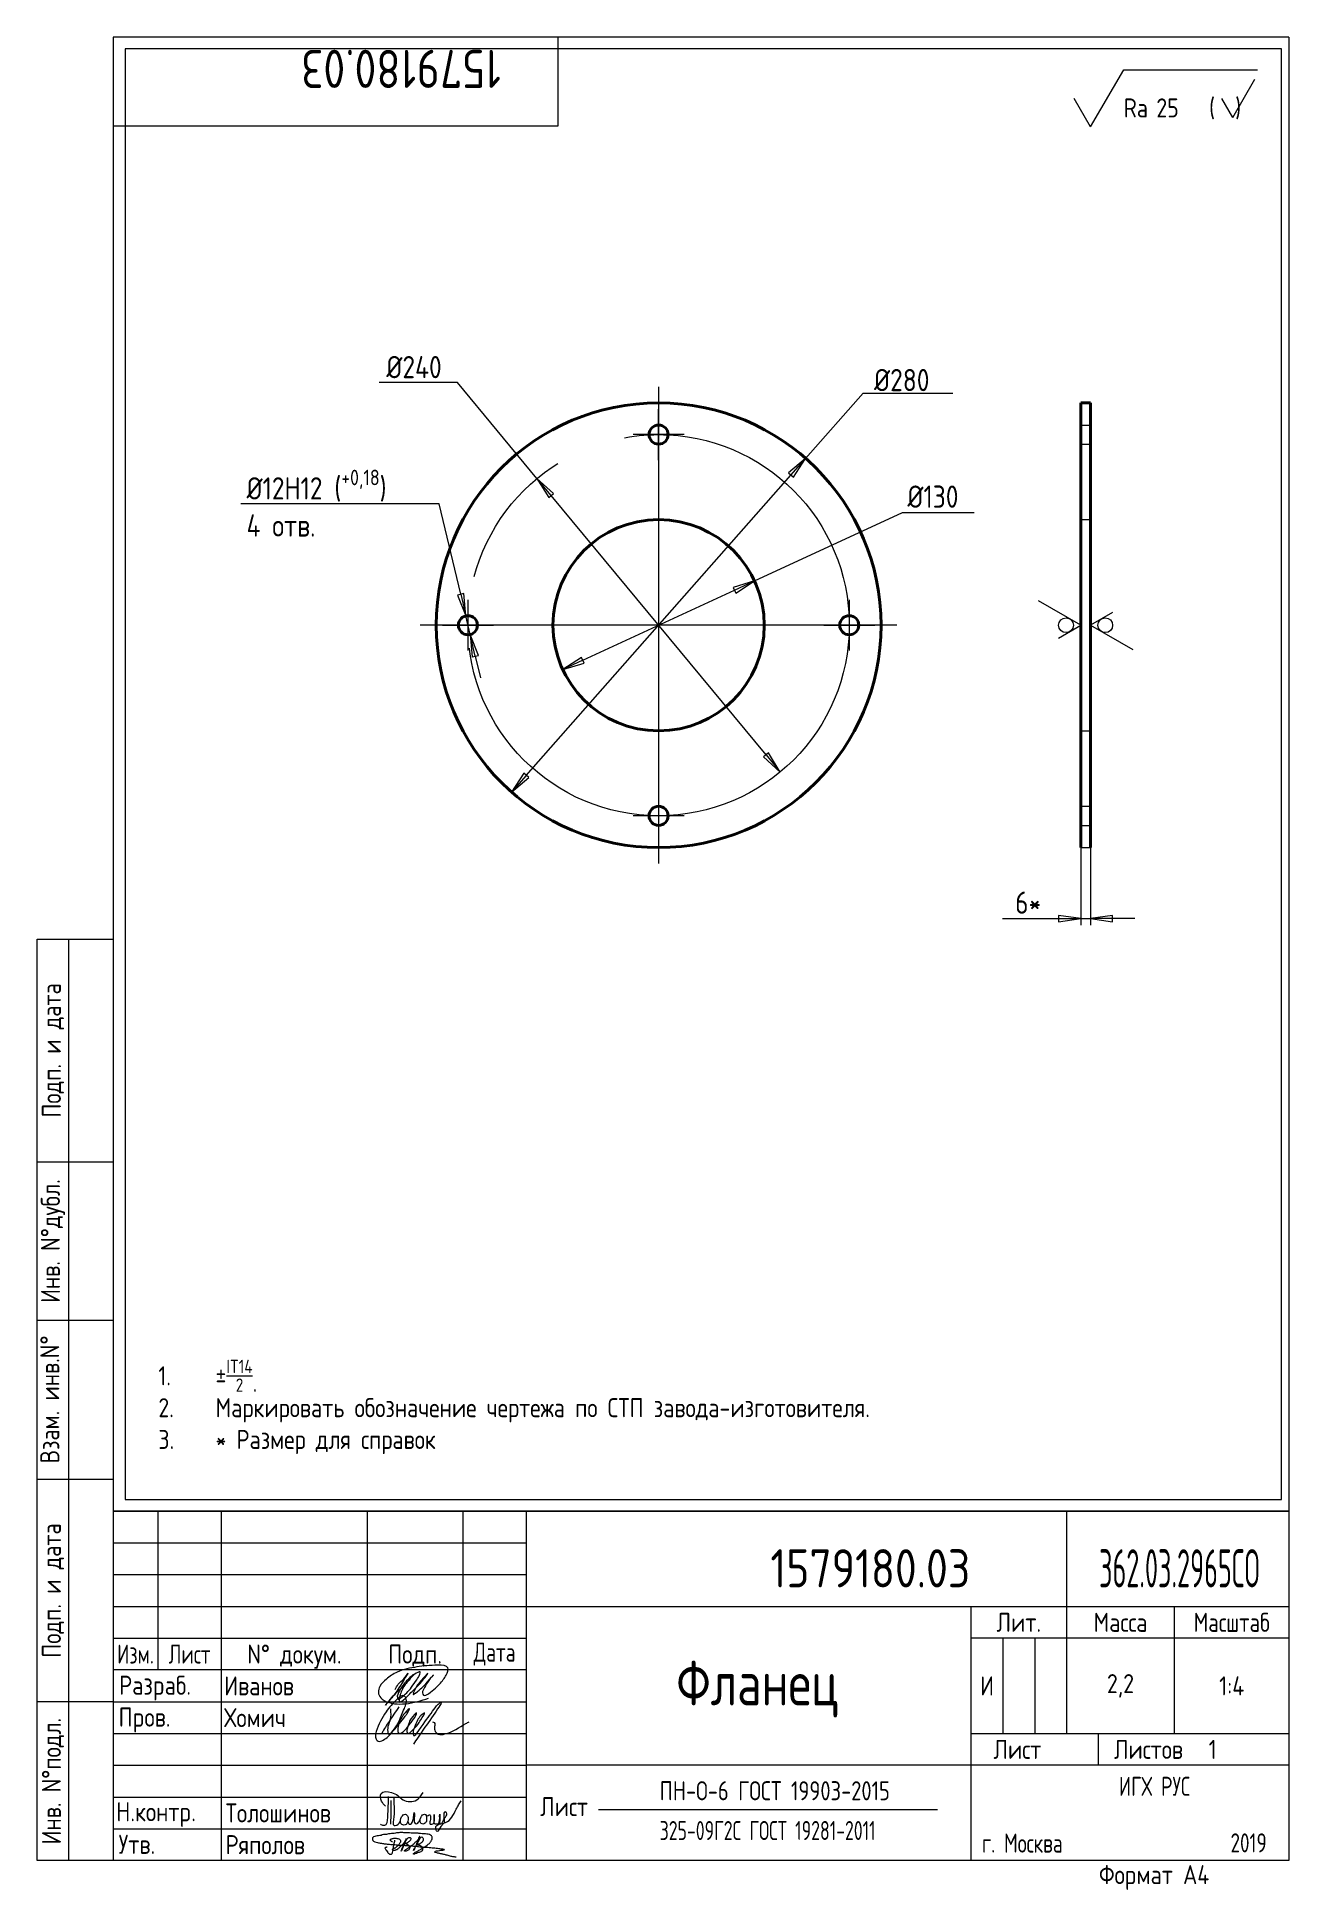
# Paper-space layout 'Лист1' of a CAD drawing. Header units: millimetres. Extents: x 8 to 205, y -1 to 291.
# The model-space entities are those that its viewports show. They can reach past a viewport. Long polylines and large blocks are cut down to what shows.
import ezdxf
from ezdxf.enums import TextEntityAlignment as Align

# ---------------------------------------------------------------- set-up
doc = ezdxf.new("R2010")
doc.units = ezdxf.units.MM
doc.header["$LTSCALE"] = 4
for name, pattern in [('CENTER', [2, 1.25, -0.25, 0.25, -0.25]), ('CHAIN', [0.7087, 0.4724, -0.0591, 0.1181, -0.0591]), ('HIDDEN', [0.375, 0.25, -0.125])]:
    doc.linetypes.add(name, pattern=pattern)
doc.layers.get('0').update_dxf_attribs({"lineweight": 18})
doc.layers.add('AM_VIEWS', color=1, linetype='Continuous', lineweight=18, plot=False)
for name, color, linetype, lineweight in [('Bord', 1, 'Continuous', 18), ('Cen', 5, 'CENTER', 18), ('Cont', 6, 'Continuous', 40), ('Dim', 7, 'Continuous', 18), ('Hide', 2, 'HIDDEN', 18), ('Text', 3, 'Continuous', 18), ('Textb', 6, 'Continuous', 18), ('TEXTRUS', 3, 'Continuous', 18), ('Маркер центра (ГОСТ)', 7, 'Continuous', 18), ('Основные', 5, 'Continuous', 18), ('Подписи', 10, 'Continuous', 18), ('Эскизная геометрия (ГОСТ)', 7, 'Continuous', 18)]:
    doc.layers.add(name, color=color, linetype=linetype, lineweight=lineweight)
doc.styles.add('Style1', font='romans.shx', dxfattribs={"width": 0.8})

# ---------------------------------------------------------------- blocks, each defined once
blk = doc.blocks.new('A4')
at = {"layer": 'Bord', "lineweight": 18}
for p, q in [((205, 292), (20, 292)), ((20, 292), (20, 5)), ((90, 278), (90, 292)), ((205, 292), (205, 5)), ((20, 278), (90, 278)), ((8, 5), (8, 150)), ((8, 150), (20, 150)), ((13, 5), (13, 150)), ((8, 115), (20, 115)), ((20, 90), (8, 90)), ((20, 65), (8, 65)), ((205, 60), (20, 60)), ((20, 60), (205, 60)), ((27, 60), (27, 35)), ((37, 60), (37, 5)), ((60, 5), (60, 60)), ((75, 60), (75, 5)), ((85, 5), (85, 60)), ((170, 60), (170, 25)), ((20, 55), (85, 55)), ((20, 50), (85, 50)), ((20, 45), (85, 45)), ((85, 45), (205, 45)), ((155, 5), (155, 45)), ((187, 25), (187, 45)), ((20, 40), (85, 40)), ((205, 40), (155, 40)), ((160, 40), (160, 25)), ((165, 40), (165, 25)), ((85, 35), (20, 35)), ((20, 30), (8, 30)), ((20, 30), (85, 30)), ((20, 25), (85, 25)), ((155, 25), (205, 25)), ((175, 25), (175, 20)), ((20, 20), (85, 20)), ((205, 20), (85, 20)), ((20, 15), (85, 15)), ((20, 10), (85, 10)), ((20, 5), (8, 5)), ((205, 5), (20, 5))]:
    blk.add_line(p, q, dxfattribs=at)
at = {"layer": 'Bord', "lineweight": 18, "style": 'Style1', "width": 0.8}
for s, p in [('Подп. и дата', (10.5, 132.5)), ('Инв. N%%dдубл.', (10.5, 102.5)), ('Взам. инв.N%%d ', (10, 78.38)), ('Подп. и дата', (10.5, 47.5)), ('Инв. N%%dподл.', (10.5, 17.5))]:
    blk.add_text(s, height=3, rotation=90, dxfattribs=at).set_placement(p, align=Align.MIDDLE)
at = {"layer": 'Bord', "lineweight": 18, "style": 'Style1'}
for s, width, p in [('Лит.', 0.8, (162.5, 42.5)), ('Масса', 0.8, (178.5, 42.5)), ('Масштаб', 0.75, (196, 42.5)), ('Изм.', 0.7, (23.5, 37.5)), ('Лист', 0.7, (32, 37.5)), ('N%%d докум.', 0.8, (48.5, 37.5)), ('Подп.', 0.8, (67.5, 37.5)), ('Лист', 0.8, (162.27, 22.5)), ('Листов', 0.8, (182.9, 22.5))]:
    blk.add_text(s, height=3, dxfattribs=dict(at, width=width)).set_placement(p, align=Align.MIDDLE_CENTER)
at = {"layer": 'Bord', "lineweight": 18, "style": 'Style1', "width": 0.7}
for s, p in [('Дата', (80, 37.5)), ('ИГХ РУС', (183.87, 16.69))]:
    blk.add_text(s, height=3, dxfattribs=at).set_placement(p, align=Align.MIDDLE)
at = {"layer": 'Bord', "lineweight": 18, "style": 'Style1'}
for s, width, p in [('Разpаб.', 0.8, (20.92, 31.1)), ('Пpов.', 0.8, (20.84, 26.08)), ('Н.контp.', 0.8, (20.47, 11.19)), ('Утв.', 0.8, (20.84, 6.06)), ('г. Москва', 0.7, (156.71, 6.25)), ('Фоpмат А4', 0.8, (175.11, 1.29))]:
    blk.add_text(s, height=3, dxfattribs=dict(at, width=width)).set_placement(p)
at = {"layer": 'Bord', "lineweight": 18, "style": 'Style1', "width": 0.8}
blk.add_attdef('1234567', (81, 290), '', height=6, rotation=180, dxfattribs=at)
at = {"layer": 'Bord', "lineweight": 18, "style": 'Style1'}
for tag, p, height, width in [('1234567', (123.4, 48), 6, 0.8), ('ФИО', (39, 31), 3, 0.8), ('ФИО', (39, 26), 3, 0.8), ('ГОСТ_СОРТАМЕНТА', (98.19, 14), 3, 0.8), ('ФИО', (39, 11), 3, 0.8), ('ФИО', (39, 6), 3, 0.8), ('200', (192.85, 6.29), 3, 0.7)]:
    blk.add_attdef(tag, p, '', height=height, dxfattribs=dict(at, width=width))
at = {"layer": 'Bord', "lineweight": 18, "style": 'Style1', "width": 0.8}
for tag, height, p in [('123ХЯ', 6, (183.62, 48)), ('НАИМЕНОВАНИЕ', 5, (120, 30)), ('Сборочный_чертеж', 3, (120, 21.3))]:
    blk.add_attdef(tag, text='', height=height, dxfattribs=at).set_placement(p, align=Align.CENTER)
for tag, p in [('И', (157.49, 32.5)), ('700', (178.5, 32.5)), ('1:20', (196, 32.5))]:
    blk.add_attdef(tag, text='', height=3, dxfattribs=at).set_placement(p, align=Align.MIDDLE)
for tag, p in [('1', (171.12, 22.5)), ('2', (193, 22.5))]:
    blk.add_attdef(tag, text='', height=3, dxfattribs=at).set_placement(p, align=Align.MIDDLE_CENTER)
blk.add_attdef('ЛИСТ', text='', height=3, dxfattribs=at).set_placement((85.99, 12.5), align=Align.MIDDLE_LEFT)
at = {"layer": 'Bord', "lineweight": 18, "style": 'Style1', "width": 0.7}
blk.add_attdef('%%OГОСТ_ТЕХ._ТРЕБОВАНИЙ', text='', height=3, dxfattribs=at).set_placement((98.19, 8), align=Align.BOTTOM_LEFT)
blk = doc.blocks.new('A$C63F45750')
at = {"layer": 'Text'}
for points, knots in [([(3.17, 2.37), (3.12, 2.38), (3.04, 2.41), (2.94, 2.5), (2.85, 2.57), (2.79, 2.69), (2.87, 2.77), (2.99, 2.84), (3.16, 2.89), (3.36, 2.93), (3.6, 2.95), (3.82, 2.92), (4.05, 2.87), (4.25, 2.78), (4.45, 2.63), (4.46, 2.42), (4.38, 2.26), (4.28, 2.1), (4.17, 1.94), (4.03, 1.78), (3.89, 1.62), (3.75, 1.52), (3.63, 1.43), (3.49, 1.36), (3.35, 1.3), (3.24, 1.25), (3.16, 1.21), (3.12, 1.15), (3.19, 1.1), (3.27, 1.09), (3.4, 1.07), (3.55, 1.07), (3.72, 1.12), (3.92, 1.19), (4.1, 1.34), (4.26, 1.51), (4.44, 1.65), (4.59, 1.81), (4.74, 1.93), (4.84, 2.04), (4.93, 2.14), (5.07, 2.29), (5.19, 2.53), (5.28, 2.68), (5.35, 2.96), (5.23, 2.66), (5.2, 2.44), (5.04, 2.09), (4.95, 1.81), (4.86, 1.57), (4.75, 1.31), (4.67, 1.12), (4.46, 0.78), (4.62, 1.17), (4.71, 1.45), (4.88, 1.74), (5.01, 2), (5.08, 2.19), (5.19, 2.4), (5.32, 2.58), (5.4, 2.75), (5.52, 2.89), (5.65, 3.04), (5.85, 3.1), (6.02, 3.03), (6.08, 2.87), (6.03, 2.7), (5.9, 2.51), (5.7, 2.37), (5.55, 2.23), (5.4, 2.17), (5.31, 2.12), (5.12, 2.09), (5.35, 2.07), (5.48, 2), (5.64, 1.93), (5.75, 1.8), (5.85, 1.67), (5.89, 1.54), (5.89, 1.37), (5.8, 1.2), (5.63, 1.06), (5.41, 0.94), (5.23, 0.86), (5.02, 0.92), (5.13, 1.1), (5.28, 1.16), (5.44, 1.27), (5.61, 1.36), (5.74, 1.46), (5.86, 1.53), (5.95, 1.61), (6.05, 1.69), (6.15, 1.77), (6.28, 1.87), (6.46, 2.02), (6.65, 2.19), (6.83, 2.37), (6.98, 2.49), (7.11, 2.61), (7.2, 2.74), (7.32, 2.84), (7.42, 2.97), (7.48, 3.08), (7.48, 3.27), (7.34, 3.08), (7.28, 2.94), (7.18, 2.69), (7.1, 2.46), (7, 2.22), (6.93, 1.98), (6.83, 1.78), (6.73, 1.55), (6.67, 1.34), (6.6, 1.14), (6.56, 1.03), (6.39, 0.99), (6.62, 1.33), (6.75, 1.54), (6.93, 1.87), (7.05, 2.08), (7.18, 2.32), (7.33, 2.6), (7.47, 2.89), (7.6, 3.07), (7.79, 3.18), (7.95, 3.01), (8, 2.81), (7.99, 2.62), (7.94, 2.46), (7.83, 2.33), (7.69, 2.22), (7.53, 2.11), (7.37, 2.03), (7.21, 1.99), (7.11, 1.97), (6.89, 1.98), (7.07, 1.94), (7.15, 1.9), (7.27, 1.88), (7.39, 1.84), (7.52, 1.81), (7.62, 1.72), (7.7, 1.62), (7.78, 1.51), (7.83, 1.39), (7.87, 1.26), (7.88, 1.13), (7.86, 0.99), (7.75, 0.88), (7.6, 0.77), (7.4, 0.73), (7.19, 0.66), (6.97, 0.55), (6.71, 0.48), (6.57, 0.44), (6.42, 0.42), (6.52, 0.58), (6.61, 0.64), (6.81, 0.78), (7.06, 0.89), (7.33, 1.04), (7.55, 1.16), (7.7, 1.24), (7.84, 1.32), (7.99, 1.43), (8.21, 1.58), (8.48, 1.76), (8.74, 1.95), (8.97, 2.12), (9.1, 2.29), (9.23, 2.44), (9.3, 2.6), (9.37, 2.74), (9.42, 2.92), (9.45, 3.13), (9.21, 3.48), (8.67, 3.59), (8.09, 3.63), (7.57, 3.66), (7.06, 3.74), (6.57, 3.75), (6.09, 3.74), (5.67, 3.78), (5.28, 3.78), (4.96, 3.81), (4.65, 3.83), (4.31, 3.82), (3.97, 3.79), (3.61, 3.74), (3.22, 3.67), (2.86, 3.66), (2.53, 3.61), (2.18, 3.52), (1.78, 3.54), (1.38, 3.37), (0.96, 3.35), (0.58, 3.24), (0.25, 3.19), (0.03, 3.06), (-0.03, 2.83), (0.02, 2.6), (0.26, 2.38), (0.59, 2.33), (1, 2.2), (1.48, 2.15), (1.93, 2.05), (2.35, 2.02), (2.72, 2.01), (3.11, 1.94), (3.68, 1.94), (4.25, 1.83), (4.91, 1.87), (5.53, 1.76), (6.13, 1.72), (6.73, 1.71), (7.32, 1.62), (7.99, 1.55), (8.64, 1.54), (9.16, 1.46), (9.61, 1.42), (10.03, 1.4), (10.41, 1.32), (10.73, 1.29), (11.01, 1.24), (11.18, 1.23), (11.42, 1.14), (11.18, 1.06), (11.01, 1.03), (10.71, 0.98), (10.37, 0.92), (10.1, 0.91), (9.65, 0.75), (10.22, 0.67), (10.54, 0.59), (11.08, 0.47), (11.61, 0.35), (12.17, 0.15), (12.64, 0.08), (12.98, 0.03), (13.11, 0.01), (13.18, 0)], [0, 0, 0, 0, 0.153866, 0.270441, 0.388867, 0.510533, 0.592156, 0.71333, 0.90842, 1.11344, 1.349254, 1.61246, 1.782219, 2.047249, 2.291879, 2.451528, 2.651081, 2.806158, 3.017979, 3.227348, 3.462381, 3.633009, 3.75766, 3.920516, 4.080796, 4.214529, 4.291786, 4.349969, 4.397594, 4.50822, 4.594826, 4.799244, 4.954392, 5.128468, 5.437537, 5.632649, 5.842485, 6.094987, 6.293219, 6.410959, 6.551192, 6.687808, 7.022147, 7.294342, 7.425356, 7.52079, 7.946481, 8.313051, 8.59833, 8.833695, 9.090496, 9.427695, 9.601191, 9.883219, 10.093306, 10.673943, 10.798776, 10.974628, 11.287247, 11.486184, 11.648652, 11.848902, 12.027194, 12.25348, 12.40059, 12.537783, 12.716293, 12.91523, 13.208551, 13.438489, 13.549668, 13.67779, 13.77127, 13.930001, 14.029091, 14.272112, 14.434836, 14.547084, 14.739051, 14.830983, 15.061241, 15.268922, 15.500489, 15.788979, 15.879568, 16.024283, 16.221854, 16.418714, 16.593102, 16.783247, 16.91018, 17.018213, 17.135263, 17.278205, 17.430482, 17.620087, 17.979626, 18.191789, 18.388716, 18.565718, 18.714854, 18.857929, 19.039974, 19.171375, 19.283034, 19.400085, 19.618058, 19.882245, 20.150781, 20.377854, 20.649532, 20.89723, 21.042543, 21.40016, 21.557817, 21.667145, 21.752781, 21.926256, 22.412297, 22.813145, 22.961412, 23.171289, 23.607257, 23.940428, 24.110007, 24.291214, 24.48084, 24.697609, 24.904078, 25.034245, 25.218018, 25.407651, 25.573473, 25.787447, 25.930292, 26.051316, 26.18846, 26.285312, 26.406799, 26.52425, 26.630463, 26.793722, 26.898606, 27.029313, 27.171012, 27.314101, 27.419918, 27.580557, 27.709367, 27.829268, 28.024364, 28.266961, 28.41242, 28.705761, 28.989137, 29.187748, 29.233768, 29.332802, 29.529535, 29.667094, 30.039923, 30.332117, 30.61061, 30.769982, 30.856778, 31.109923, 31.313488, 31.656425, 32.066331, 32.296628, 32.49714, 32.710276, 32.891468, 33.014834, 33.177747, 33.444503, 33.618009, 34.409008, 34.914636, 35.419802, 35.95397, 36.458179, 36.88069, 37.388403, 37.738353, 38.034261, 38.353468, 38.693154, 39.037638, 39.391136, 39.787481, 40.203773, 40.488977, 40.784975, 41.26625, 41.668005, 42.070065, 42.499388, 42.869834, 43.079573, 43.213439, 43.554591, 43.717296, 44.153724, 44.506336, 45.019111, 45.587859, 45.90191, 46.270392, 46.703958, 47.093115, 47.952647, 48.44014, 49.079253, 49.808223, 50.268654, 50.851051, 51.604831, 52.298429, 52.776925, 53.1907, 53.661988, 54.042386, 54.348524, 54.616841, 54.853814, 54.983777, 55.126096, 55.333328, 55.613101, 56.008732, 56.315809, 56.59982, 56.87931, 57.399251, 57.889617, 58.432507, 59.066698, 59.660314, 59.862668, 60.07277, 60.07277, 60.07277, 60.07277]), ([(2.31, 1.53), (2.26, 1.52), (2.17, 1.51), (2.06, 1.48), (1.93, 1.38), (2.07, 1.25), (2.14, 1.11), (2.26, 0.93), (2.39, 0.72), (2.57, 0.54), (2.71, 0.44), (2.86, 0.4), (3.02, 0.43), (3.14, 0.54), (3.21, 0.79), (3.25, 1.07), (3.31, 1.4), (3.35, 1.67), (3.38, 1.92), (3.47, 2.19), (3.5, 2.43), (3.54, 2.59), (3.56, 2.64)], [0, 0, 0, 0, 0.15847, 0.269731, 0.363591, 0.555514, 0.688037, 0.848606, 1.204359, 1.433632, 1.58673, 1.729549, 1.880686, 2.057874, 2.19169, 2.63505, 2.928153, 3.184121, 3.441863, 3.696117, 4.025873, 4.178055, 4.178055, 4.178055, 4.178055])]:
    blk.add_open_spline(points, degree=3, knots=knots, dxfattribs=at)
blk = doc.blocks.new('A$C4F4A4F5D')
at = {"layer": 'Основные', "lineweight": 18}
for points, knots in [([(0.76, 2.84), (0.53, 3.07), (0.02, 3.58), (-0.25, 5.26), (1.65, 5.12), (2.72, 4.57), (3.71, 3.46), (5.71, 3.44), (6.39, 4.52), (6.67, 4.97)], [0, 0, 0, 0, 0.995549, 2.196439, 3.853213, 4.970011, 6.02292, 8.170898, 9.705386, 9.705386, 9.705386, 9.705386]), ([(1.19, 4.34), (1.17, 3.4), (1.13, 2.06), (0.98, -0.44), (0.2, -0.16), (0.03, -0.03), (0, 0)], [0, 0, 0, 0, 3.274293, 4.654149, 5.171803, 5.30168, 5.30168, 5.30168, 5.30168]), ([(1.58, 3.74), (1.58, 3.25), (1.58, 2.32), (1.61, 1.07), (1.55, 0.31), (1.53, 0)], [0, 0, 0, 0, 1.453969, 2.804084, 3.740223, 3.740223, 3.740223, 3.740223]), ([(2.1, 4.21), (2.1, 3.72), (2.08, 2.67), (2.22, 1.45), (1.71, -0.56), (3.23, 0.14), (3.06, 1.09), (3.85, 1.74), (4.43, 1.17), (4.31, 0.54), (4.11, -0.15), (3.33, -0.21), (3.11, 0.28), (3.13, 0.53), (3.14, 0.66)], [0, 0, 0, 0, 1.402041, 3.063923, 4.415037, 5.298701, 6.374637, 7.087927, 7.603499, 8.330482, 8.911132, 9.613125, 9.996533, 10.366919, 10.366919, 10.366919, 10.366919]), ([(7.18, 1.27), (7.27, 1.3), (7.44, 1.37), (7.78, 1.56), (7.87, 1.06), (7.83, 0.71), (7.66, -0.05), (8.07, 0.01), (8.43, 0.12), (8.39, 0.68), (8.46, 1.9), (8.39, 0.94), (8.43, 0.6), (8.37, 0.05), (8.74, 0.07), (9.11, -0.03), (9.26, 0.49), (9.33, 0.95), (9.27, 1.34), (9.32, 1.77), (9.28, 0.91), (9.34, 0.6), (9.2, 0.14), (9.65, -0.01), (9.83, 0.61), (10.14, 1.03), (10.6, 1.72), (9.95, 2.11), (9.91, 1.23), (10.07, 0.69), (9.92, 0), (9.35, -0.37), (8.95, -1.56), (8.34, 0.07), (10.28, -0.02), (11.26, 1.1), (11.82, 2.15), (12.24, 3.04), (12.52, 3.46), (12.65, 3.65)], [0, 0, 0, 0, 0.305783, 0.619019, 0.796582, 1.5526, 2.082394, 2.34716, 2.5822, 3.136594, 4.040413, 4.363654, 5.267311, 5.441668, 5.78494, 6.114287, 6.466434, 7.104395, 7.620812, 7.679251, 8.272982, 8.692439, 9.1059, 9.338721, 9.784511, 10.568279, 11.297869, 11.566962, 12.285888, 12.851793, 13.545205, 14.102749, 15.055561, 15.671649, 17.422398, 18.699613, 20.16544, 20.963871, 21.66672, 21.66672, 21.66672, 21.66672]), ([(4.28, 0.44), (4.31, 0.37), (4.37, 0.25), (4.41, 0.06), (4.62, -0.05), (5, 0.18), (5.14, 0.84), (5.2, 1.3), (5.31, 2.06), (5.31, 1.17), (5.3, 0.78), (5.2, 0.26), (5.58, -0.01), (5.91, 0.16), (6.08, 0.5), (6.26, 0.9), (6.43, 1.31), (6.72, 1.59), (7.17, 1.58), (7.18, 1.05), (7.31, 0.57), (6.99, 0.02), (6.34, -0.02), (6.17, 0.51), (6.24, 0.79), (6.27, 0.92)], [0, 0, 0, 0, 0.247339, 0.413433, 0.559308, 0.874045, 1.558567, 2.392422, 2.645523, 3.22433, 3.719885, 4.231527, 4.573657, 4.879974, 5.190145, 5.704595, 6.19318, 6.529505, 6.863422, 7.269696, 7.83948, 8.395909, 8.926487, 9.378613, 9.791445, 9.791445, 9.791445, 9.791445])]:
    blk.add_open_spline(points, degree=3, knots=knots, dxfattribs=at)
blk = doc.blocks.new('A$C314368CF')
at = {"layer": 'Text'}
for q in [(7.18, 6), (1.98, 3)]:
    blk.add_line((3.72, 0), q, dxfattribs=at)
at = {"layer": 'Text', "style": 'Style1', "width": 0.8}
blk.add_text('(  )', height=3, dxfattribs=at).set_placement((0, 0))
blk = doc.blocks.new('sherISO_18')
at = {"layer": 'Cont', "lineweight": 18}
for p, q in [((-30.94, -16.46), (-25.74, -7.46)), ((-25.74, -7.46), (-4.67, -7.46)), ((-30.94, -16.46), (-33.54, -11.96))]:
    blk.add_line(p, q, dxfattribs=at)
at = {"lineweight": 18}
blk.add_blockref('A$C314368CF', (-12.3, -14.96), dxfattribs=at)
at = {"layer": 'Textb', "lineweight": 18, "style": 'Style1', "width": 0.8}
blk.add_text('Ra', height=3, dxfattribs=at).set_placement((-25.74, -14.96))
blk.add_attdef('12,5', (-20.6, -14.96), '', height=3, dxfattribs=at)
blk = doc.blocks.new('Обозначение шероховатости_1')
at = {"layer": 'Эскизная геометрия (ГОСТ)', "lineweight": 18}
for p, q in [((0, 0), (1.097, 1.9)), ((-0.577, 1), (0, 0))]:
    blk.add_line(p, q, dxfattribs=at)
blk.add_circle((0, 0.667), 0.333, dxfattribs=at)
blk = doc.blocks.new('Обозначение шероховатости_2')
at = {"layer": 'Эскизная геометрия (ГОСТ)', "lineweight": 18}
for p, q in [((0, 0), (1.097, 1.9)), ((-0.577, 1), (0, 0))]:
    blk.add_line(p, q, dxfattribs=at)
blk.add_circle((0, 0.667), 0.333, dxfattribs=at)
blk = doc.blocks.new('Filled-1')
at = {"color": 0}
for p, q in [((0, 0), (-1, 0.143)), ((-1, 0.143), (-1, -0.143)), ((-1, 0), (0, 0)), ((-1, -0.143), (0, 0))]:
    blk.add_line(p, q, dxfattribs=at)
at = {"color": 0, "flags": 128}
blk.add_lwpolyline([(-1, -0.143), (0, 0), (-1, 0.143), (-1, -0.143)], dxfattribs=at)
at = {"color": 0}
blk.add_solid([(-1, -0.143), (0, 0), (-1, 0.143), (-1, -0.143)], dxfattribs=at)

msp = doc.modelspace()

# ---------------------------------------------------------------- linework, layer by layer
at = {"layer": 'Cen', "linetype": 'CHAIN', "lineweight": 18, "ltscale": 11.993792}
for p, q in [((1737.608, 852.238), (1737.608, 552.238)), ((1887.608, 702.238), (1587.608, 702.238))]:
    msp.add_line(p, q, dxfattribs=at)
at = {"layer": 'Cen', "linetype": 'CHAIN', "ltscale": 4.444102}
for p, q in [((1737.608, 838.238), (1737.608, 806.238)), ((1753.608, 822.238), (1721.608, 822.238)), ((1857.608, 718.238), (1857.608, 686.238)), ((1601.608, 702.238), (1633.608, 702.238)), ((1633.608, 702.238), (1601.608, 702.238)), ((1841.608, 702.238), (1873.608, 702.238)), ((1873.608, 702.238), (1841.608, 702.238)), ((1737.608, 598.238), (1737.608, 566.238)), ((1737.608, 598.238), (1737.608, 566.238)), ((1753.608, 582.238), (1721.608, 582.238))]:
    msp.add_line(p, q, dxfattribs=at)
at = {"layer": 'Cen', "linetype": 'CHAIN', "lineweight": 18, "ltscale": 4.444102}
msp.add_line((1617.608, 718.238), (1617.608, 686.238), dxfattribs=at)
at = {"layer": 'Cen', "linetype": 'CHAIN', "lineweight": 18, "ltscale": 11.993792}
msp.add_circle((1737.608, 702.238), 120, dxfattribs=at)
at = {"layer": 'Cont'}
for p, q in [((2003.4, 842.238), (2003.4, 562.238)), ((2003.4, 842.238), (2009.4, 842.238)), ((2009.4, 562.238), (2009.4, 842.238))]:
    msp.add_line(p, q, dxfattribs=at)
at = {"layer": 'Cont', "lineweight": 18}
msp.add_line((2003.4, 562.238), (2009.4, 562.238), dxfattribs=at)
at = {"layer": 'Cont'}
for centre, radius in [((1737.608, 702.238), 140), ((1737.608, 822.238), 6), ((1737.608, 702.238), 66.5), ((1617.608, 702.238), 6), ((1857.608, 702.238), 6), ((1737.608, 582.238), 6)]:
    msp.add_circle(centre, radius, dxfattribs=at)
at = {"layer": 'Dim', "linetype": 'Continuous', "lineweight": 18}
for p, q in [((1610.996, 855.025), (1561.629, 855.025)), ((1661.04, 794.635), (1610.996, 855.025)), ((1830.148, 807.292), (1866.365, 848.408)), ((1866.365, 848.408), (1922.859, 848.408)), ((1654.323, 607.688), (1820.894, 796.787)), ((1805.244, 620.62), (1669.973, 783.855)), ((1599.545, 778.68), (1474.644, 778.68)), ((1613.009, 721.702), (1599.545, 778.68)), ((1797.97, 730.142), (1891.132, 773.211)), ((1891.132, 773.211), (1936.15, 773.211)), ((1689.954, 680.207), (1785.262, 724.268)), ((1618.988, 696.398), (1616.229, 708.077)), ((1622.208, 682.774), (1625.427, 669.149)), ((2003.4, 562.238), (2003.4, 513.512)), ((2009.4, 562.238), (2009.4, 513.512)), ((1954.038, 517.512), (1989.4, 517.512)), ((2003.4, 517.512), (2009.4, 517.512)), ((2037.4, 517.512), (2023.4, 517.512))]:
    msp.add_line(p, q, dxfattribs=at)
at = {"layer": 'Hide'}
for p, q in [((2003.4, 828.238), (2009.4, 828.238)), ((2003.4, 816.238), (2009.4, 816.238)), ((2003.4, 768.738), (2009.4, 768.738)), ((2003.4, 635.738), (2009.4, 635.738)), ((2003.4, 588.238), (2009.4, 588.238)), ((2003.4, 576.238), (2009.4, 576.238))]:
    msp.add_line(p, q, dxfattribs=at)
at = {"layer": 'Маркер центра (ГОСТ)', "linetype": 'CHAIN', "ltscale": 4.444102}
msp.add_line((1737.608, 806.238), (1737.608, 838.238), dxfattribs=at)

# ---------------------------------------------------------------- block references
at = {"lineweight": 18, "xscale": 13.999999761581421, "yscale": 13.999999761581421, "zscale": 13.999999761581421}
for name, p, rotation in [('Обозначение шероховатости_1', (2003.4, 702.238), 90), ('Обозначение шероховатости_2', (2009.4, 702.238), 270)]:
    msp.add_blockref(name, p, dxfattribs=dict(at, rotation=rotation))
at = {"layer": 'Dim', "linetype": 'Continuous', "lineweight": 18}
for p, xscale, yscale, zscale, rotation in [((1830.148, 807.292), 14, 14, 14, 48.624253965685), ((1661.04, 794.635), 14.000000000000002, 14.000000000000002, 14.000000000000002, 129.6480606385054), ((1797.97, 730.142), 14, 14, 14, 24.810775384178914), ((1616.229, 708.077), 14.000000000000002, 14.000000000000002, 14.000000000000002, 283.294815099986), ((1618.988, 696.398), 14.000000000000004, 14.000000000000004, 14.000000000000004, 103.29481509998601), ((1677.246, 674.333), 14, 14, 14, 204.81077538417892), ((1814.177, 609.84), 14, 14, 14, 309.6480606385054), ((1645.069, 597.183), 14, 14, 14, 228.62425396568491), ((2009.4, 517.512), 14, 14, 14, 180)]:
    msp.add_blockref('Filled-1', p, dxfattribs=dict(at, xscale=xscale, yscale=yscale, zscale=zscale, rotation=rotation))
at = {"layer": 'Dim', "linetype": 'Continuous', "lineweight": 18, "xscale": 14, "yscale": 14, "zscale": 14}
msp.add_blockref('Filled-1', (2003.4, 517.512), dxfattribs=at)

# ---------------------------------------------------------------- texts
at = {"layer": 'Dim', "lineweight": 18, "char_height": 14, "attachment_point": 1, "style": 'Style1'}
for s, insert in [('\\A1;%%C240', (1566.222, 871.743)), ('\\A1;%%C280', (1873.225, 863.587)), ('\\A1;%%C12H12 ({\\H0.7x;\\S+0,18^;})\\P4 отв.\\P', (1478.212, 800.161)), ('\\A1;%%C130', (1894.209, 790.187)), ('\\A1;6*', (1961.996, 534.613))]:
    msp.add_mtext_dynamic_manual_height_columns(s, width=432.51108, gutter_width=1, heights=[128.046], dxfattribs=dict(at, insert=insert))

psp = doc.layouts.new('Лист1')

# ---------------------------------------------------------------- linework, layer by layer
at = {"layer": 'Bord', "lineweight": 18}
psp.add_line((96.52, 11.84), (149.87, 11.84), dxfattribs=at)
at = {"layer": 'Подписи', "lineweight": 18}
for points, knots in [([(67.41, 33.12), (66.92, 32.67), (66.06, 31.89), (65.25, 30.6), (64.76, 29.74), (64.99, 29.1), (65.69, 29.63), (66.3, 30.11), (67.2, 31.14), (67.88, 32.19), (68.34, 32.83), (68.55, 33.62), (67.81, 33.31), (67.25, 32.89), (66.63, 32.06), (65.95, 31.38), (65.59, 30.57), (65.26, 29.78), (65.16, 29.22), (65.2, 28.62), (65.93, 29.11), (66.61, 29.83), (67.92, 31.1), (68.8, 32.04), (70.19, 33.93), (68.17, 31.63), (67.8, 31.14), (67.26, 29.79), (68.63, 30.82), (68.99, 31.23), (71.07, 33.56), (69.62, 32), (69.24, 31.19), (68.74, 30.39), (69.05, 29.59), (70.06, 30.23), (70.94, 30.97), (71.96, 32.02), (72.63, 33.03), (73.22, 34.52), (70.38, 34.57), (68.1, 34.35), (65.13, 33.76), (63.24, 32.52), (62.15, 31.45), (61.78, 30.3), (62.26, 29.23), (63.31, 28.72), (64.63, 28.41), (66.23, 28.43), (68.02, 28.79), (69.22, 29.18), (69.8, 29.37)], [0, 0, 0, 0, 1.9755, 3.453266, 4.599682, 4.791473, 5.145238, 6.497385, 7.664272, 9.094306, 10.114998, 10.459762, 10.811562, 11.792042, 12.959743, 13.767676, 14.660412, 15.605031, 16.245448, 16.572031, 16.925795, 18.146901, 20.185044, 21.789331, 22.951009, 24.626743, 26.592474, 27.035558, 27.450584, 30.017364, 31.457812, 32.594833, 33.885024, 34.80449, 35.192074, 35.984441, 37.373068, 39.207782, 40.066553, 41.248724, 42.851981, 46.196805, 49.405498, 51.42283, 52.958607, 53.90671, 54.859511, 56.175895, 57.248919, 58.950609, 60.891135, 62.727304, 62.727304, 62.727304, 62.727304]), ([(64.53, 30.74), (64.68, 31.03), (65.04, 31.69), (65.85, 32.23), (67.11, 34.18), (64.9, 30.57), (64.26, 29.71), (62.45, 27.6), (64.6, 30.22), (65.5, 30.96), (66.01, 31.37)], [0, 0, 0, 0, 0.949687, 2.182955, 3.211934, 5.843898, 8.089363, 9.295303, 11.182264, 13.603818, 13.603818, 13.603818, 13.603818]), ([(63.8, 27.67), (63.84, 27.09), (63.92, 25.84), (63.17, 24.76), (63.51, 23.47), (64.82, 24.84), (65.25, 26.06), (66.06, 27.87), (66.52, 29.02), (65.78, 30.02), (64.3, 28.78), (63, 27.15), (61.72, 24.95), (61.38, 23.36), (61.77, 22.19), (63.38, 23.15), (64.49, 24.55), (65.71, 25.93), (66.48, 26.98), (67.12, 28.2), (66.1, 27.07), (65.43, 26.21), (64.91, 25.2), (64.96, 23.46), (66.32, 24.41), (66.78, 25.28), (67.47, 26.01), (68.29, 27.59), (66.78, 26.01), (66.66, 25.09), (66.28, 24.3), (66.54, 23.67), (67.42, 24.4), (67.98, 25.08), (68.55, 25.93), (69.54, 27.39), (68.44, 26.57), (68.02, 25.86), (67.61, 24.86), (67.33, 24.13), (67.44, 23.09), (69.16, 25.55), (69.94, 26.61), (71.02, 28.15), (72.69, 29.62), (68.95, 24.47), (67.86, 22.8), (67.4, 22.1)], [0, 0, 0, 0, 1.694377, 3.611891, 4.07736, 4.60447, 7.711907, 8.884558, 10.553021, 11.020313, 12.085944, 14.869427, 18.302412, 19.195025, 19.797312, 21.447957, 22.845763, 25.833596, 26.383869, 27.255355, 28.272531, 28.907972, 30.992725, 31.763238, 32.806058, 34.265897, 35.053159, 36.16987, 37.377204, 38.774687, 39.574428, 39.857371, 40.446901, 41.989311, 42.846158, 44.082314, 44.70121, 45.674294, 46.914256, 47.749726, 48.21214, 49.32338, 53.084538, 54.488933, 54.79415, 59.273817, 62.52012, 62.52012, 62.52012, 62.52012]), ([(65.14, 28), (64.61, 27.24), (63.67, 25.9), (62.82, 24.5), (62.45, 23.9)], [0, 0, 0, 0, 2.789819, 4.905952, 4.905952, 4.905952, 4.905952]), ([(70.42, 25.66), (70.53, 25.62), (70.84, 25.51), (70.71, 24.82), (70.71, 24.15), (71.39, 23.53), (73.32, 23.85), (74.75, 24.89), (76.02, 25.56), (76.2, 25.65)], [0, 0, 0, 0, 0.311213, 0.927253, 1.691866, 2.332851, 3.38436, 7.102546, 7.68894, 7.68894, 7.68894, 7.68894])]:
    psp.add_open_spline(points, degree=3, knots=knots, dxfattribs=at)

# ---------------------------------------------------------------- block references
at = {"lineweight": 18}
ref = psp.add_blockref('A4', (0.18, -1.2), dxfattribs=at)
ref.add_attrib('123ХЯ', '362.03.2965СО', dxfattribs={"layer": 'Textb', "height": 6, "style": 'Style1', "width": 0.48}).set_placement((187.93, 46.8), align=Align.CENTER)
ref.add_attrib('1234567', '1579180.03', (123.58, 46.8), dxfattribs={"layer": 'Textb', "height": 6, "style": 'Style1', "width": 0.8})
ref.add_attrib('И', 'И', dxfattribs={"layer": 'Text', "height": 3, "style": 'Style1', "width": 0.8}).set_placement((157.67, 31.3), align=Align.MIDDLE)
ref.add_attrib('700', '2,2', dxfattribs={"layer": 'Text', "height": 3, "style": 'Style1', "width": 0.8}).set_placement((178.68, 31.3), align=Align.MIDDLE)
ref.add_attrib('1:20', '1:4', dxfattribs={"layer": 'Text', "height": 3, "style": 'Style1', "width": 0.8}).set_placement((196.18, 31.3), align=Align.MIDDLE)
ref.add_attrib('2', '1', dxfattribs={"layer": 'Text', "height": 3, "style": 'Style1', "width": 0.8}).set_placement((193.18, 21.3), align=Align.MIDDLE_CENTER)
ref.add_attrib('200', '2019', (195.99, 5.09), dxfattribs={"layer": 'Text', "height": 3, "style": 'Style1', "width": 0.7})
ref.add_attrib('1234567', '1579180.03', (81.18, 288.8), dxfattribs={"layer": 'Textb', "height": 6, "rotation": 180, "style": 'Style1', "width": 0.8})
at = {"layer": 'Cont', "lineweight": 18}
psp.add_blockref('A$C63F45750', (60.95, 4.38), dxfattribs=at)
at = {"layer": 'Dim', "lineweight": 18}
ref = psp.add_blockref('sherISO_18', (204.92, 293.11), dxfattribs=at)
ref.add_attrib('12,5', '25', (184.32, 278.15), dxfattribs={"layer": 'Textb', "height": 3, "style": 'Style1', "width": 0.8})
at = {"layer": 'Подписи', "lineweight": 18}
psp.add_blockref('A$C4F4A4F5D', (62.25, 9.53), dxfattribs=at)

# ---------------------------------------------------------------- texts
at = {"lineweight": 18, "insert": (21.27, 82.62), "char_height": 3, "attachment_point": 1, "style": 'Style1'}
psp.add_mtext_dynamic_manual_height_columns('\\A1;\\pxi-3,l5,t5;1.\t%%P{\\H0.7x;\\SIT14/2;\\A0;\\H1.42857x;.\\P2.\tМаркировать обозначение чертежа по СТП завода-изготовителя.\\P3.\t* Размер для справок}', width=480.9363, gutter_width=15, heights=[0], dxfattribs=at)
at = {"layer": 'Text', "lineweight": 18, "style": 'Style1', "width": 0.8}
for s, p in [('Иванов', (37.63, 29.8)), ('Хомич', (37.63, 24.8)), ('Толошинов', (37.86, 9.8)), ('Ряполов', (37.85, 4.8))]:
    psp.add_text(s, height=3, dxfattribs=at).set_placement(p)
at = {"layer": 'TEXTRUS', "lineweight": 18, "style": 'Style1'}
for s, height, width, p in [('Фланец', 7, 0.75, (121.56, 28.24)), ('ПН-О-6 ГОСТ 19903-2015', 3, 0.75, (124.27, 13.29)), ('Лист', 3, 0.8, (91.12, 10.8)), ('325-09Г2С ГОСТ 19281-2011', 3, 0.65, (123.15, 7.03))]:
    psp.add_text(s, height=height, dxfattribs=dict(at, width=width)).set_placement(p, align=Align.CENTER)

# ---------------------------------------------------------------- viewports
at = {"layer": 'AM_VIEWS', "lineweight": 18}
psp.add_viewport(center=(113.02, 174.8), size=(181.94, 228.322), view_center_point=(1765.699, 608.53), view_height=913.286, dxfattribs=at)

doc.saveas('drawing.dxf')
